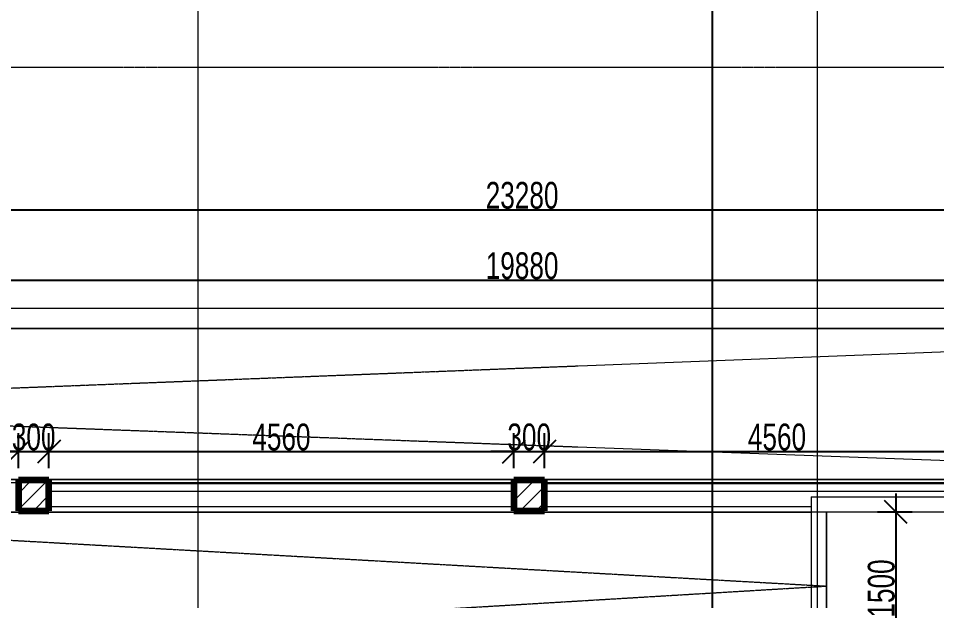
# Model space of a CAD drawing. Header units: millimetres. Extents: x -35190 to 411743, y -233114 to 23872.
# Drawn here: x 253551 to 262557, y 7412 to 13122 of the extents above; entities that cross this region are included whole.
import ezdxf

# ---------------------------------------------------------------- set-up
doc = ezdxf.new("R2010")
doc.units = ezdxf.units.MM
doc.linetypes.add('Dash', pattern=[6.35, 3.175, -3.175])
doc.linetypes.add('Grid Line', pattern=[22.225, 12.7, -3.175, 3.175, -3.175])
for name, color, linetype, lineweight in [('A-ANNO-DIMS', 211, 'Continuous', 9), ('A-DETL-HDLN', 90, 'Dash', 18), ('A-DETL-THIN', 151, 'Continuous', 18), ('A-FLOR-HRAL', 11, 'Continuous', 18), ('A-WALL', 113, 'Continuous', 18), ('A-WALL-PATT', 111, 'Continuous', 18), ('Q-CASE', 31, 'Continuous', 18), ('S-GRID', 1, 'Continuous', 9)]:
    doc.layers.add(name, color=color, linetype=linetype, lineweight=lineweight)
doc.styles.add('Arial_8', font='arial.ttf', dxfattribs={"width": 0.7, "height": 262.5})
doc.dimstyles.new('small_3_5mm', dxfattribs={"dimscale": 304.8, "dimtxt": 267.818092, "dimasz": 0.738189, "dimexe": 0.590551, "dimexo": 0.0625, "dimgap": 0.024606, "dimtad": 1, "dimdec": 0, "dimzin": 0, "dimdsep": 46, "dimtxsty": 'Arial_8', "dimblk1": 'OBLIQUE', "dimblk2": 'OBLIQUE', "dimsah": 1, "dimcen": 0.09, "dimdle": 0.590551, "dimazin": 0, "dimtfac": 1, "dimtdec": 4, "dimtix": 1, "dimtmove": 0, "dimatfit": 3, "dimfxl": 0.590551, "dimfxlon": 1, "dimtvp": 1, "dimtolj": 1, "dimtzin": 0, "dimarcsym": 2})
pattern_1 = [(45, (247326.97, -1578.69), (-79.5495, 79.5495), [])]

# ---------------------------------------------------------------- blocks, each defined once
blk = doc.blocks.new('Top Rail Type - Top Rail_Internal_-623587-SECOND FLOOR')
at = {"layer": 'A-FLOR-HRAL'}
for p, q in [((21103.9, 10179.7), (1223.9, 10179.7)), ((6523.9, 10139.7), (11083.9, 10139.7)), ((11383.9, 10139.7), (15943.9, 10139.7))]:
    blk.add_line(p, q, dxfattribs=at)
blk = doc.blocks.new('Top Rail Type - Top Rail_Internal_-V25-SECOND FLOOR')
at = {"layer": 'A-FLOR-HRAL'}
for p, q in [((1223.9, 10179.7), (21103.9, 10179.7)), ((6523.9, 10139.7), (11083.9, 10139.7)), ((11383.9, 10139.7), (15943.9, 10139.7))]:
    blk.add_line(p, q, dxfattribs=at)
blk = doc.blocks.new('Top Rail Type - Top Rail_Internal_-623928-SECOND FLOOR')
at = {"layer": 'A-FLOR-HRAL'}
for p, q in [((21103.9, 10179.7), (1223.9, 10179.7)), ((6523.9, 10139.7), (11083.9, 10139.7)), ((11383.9, 10139.7), (15943.9, 10139.7))]:
    blk.add_line(p, q, dxfattribs=at)
blk = doc.blocks.new('Top Rail Type - Top Rail_Internal_-V27-SECOND FLOOR')
at = {"layer": 'A-FLOR-HRAL'}
for p, q in [((1223.9, 10179.7), (21103.9, 10179.7)), ((6523.9, 10139.7), (11083.9, 10139.7)), ((11383.9, 10139.7), (15943.9, 10139.7))]:
    blk.add_line(p, q, dxfattribs=at)
blk = doc.blocks.new('Casework 2 - Casework 2-644764-SECOND FLOOR')
at = {"layer": 'Q-CASE'}
for p, q in [((1174, 11859.7), (21055, 11859.7)), ((21055, 11659.7), (1174, 11659.7)), ((11083.9, 10060.2), (6523.9, 10060.2)), ((15943.9, 10060.2), (11383.9, 10060.2)), ((13998.9, 10009.7), (15943.9, 10009.7)), ((13998.9, 10009.7), (13998.9, 8359.7)), ((11083.9, 9910.9), (6523.9, 9910.9)), ((13998.9, 9910.9), (11383.9, 9910.9)), ((1523.9, 9859.7), (13998.9, 9859.7)), ((16019.6, 9859.7), (14148.9, 9859.7)), ((14148.9, 8359.7), (14148.9, 9859.7))]:
    blk.add_line(p, q, dxfattribs=at)
blk = doc.blocks.new('_Oblique')
at = {"color": 0, "linetype": 'ByBlock', "lineweight": -2}
blk.add_line((-0.5, -0.5), (0.5, 0.5), dxfattribs=at)
blk = doc.blocks.new('*D5368')
at = {"layer": 'A-ANNO-DIMS', "color": 0, "lineweight": -2, "transparency": 16777216}
for p, q in [((262156.2, 8461), (262156.2, 6601)), ((262317.1, 8281), (261976.2, 8281)), ((261995.2, 6781), (262336.2, 6781))]:
    blk.add_line(p, q, dxfattribs=at)
at = {"layer": 'Defpoints', "color": 0, "transparency": 16777216}
for p in [(262336.2, 8281), (261976.2, 6781), (262156.2, 6781)]:
    blk.add_point(p, dxfattribs=at)
at = {"layer": 'A-ANNO-DIMS', "color": 0, "lineweight": -2, "transparency": 16777216, "xscale": 224.9999999999999, "yscale": 224.9999999999999, "zscale": 224.9999999999999}
for p, rotation in [((262156.2, 8281), 90), ((262156.2, 6781), 270)]:
    blk.add_blockref('_Oblique', p, dxfattribs=dict(at, rotation=rotation))
at = {"layer": 'A-ANNO-DIMS', "color": 0, "transparency": 16777216, "insert": (262014.7, 7531), "char_height": 262.5, "width": 672.429, "attachment_point": 5, "rotation": 90, "style": 'Arial_8'}
blk.add_mtext('\\A1;1500', dxfattribs=at)
blk = doc.blocks.new('*D5602')
at = {"layer": 'A-ANNO-DIMS', "color": 0, "lineweight": -2, "transparency": 16777216}
for p, q in [((248550.9, 10392.2), (248550.9, 10733.2)), ((268430.9, 10392.2), (268430.9, 10733.2)), ((248370.9, 10553.2), (268610.9, 10553.2))]:
    blk.add_line(p, q, dxfattribs=at)
at = {"layer": 'Defpoints', "color": 0, "transparency": 16777216}
for p in [(268430.9, 10553.2), (248550.9, 10373.2), (268430.9, 10373.2)]:
    blk.add_point(p, dxfattribs=at)
at = {"layer": 'A-ANNO-DIMS', "color": 0, "lineweight": -2, "transparency": 16777216, "xscale": 224.9999999999999, "yscale": 224.9999999999999, "zscale": 224.9999999999999, "rotation": 180}
blk.add_blockref('_Oblique', (248550.9, 10553.2), dxfattribs=at)
at = {"layer": 'A-ANNO-DIMS', "color": 0, "lineweight": -2, "transparency": 16777216, "xscale": 224.9999999999999, "yscale": 224.9999999999999, "zscale": 224.9999999999999}
blk.add_blockref('_Oblique', (268430.9, 10553.2), dxfattribs=at)
at = {"layer": 'A-ANNO-DIMS', "color": 0, "transparency": 16777216, "insert": (258490.9, 10694.7), "char_height": 262.5, "width": 840.537, "attachment_point": 5, "style": 'Arial_8'}
blk.add_mtext('\\A1;19880', dxfattribs=at)
blk = doc.blocks.new('*D5605')
at = {"layer": 'A-ANNO-DIMS', "color": 0, "lineweight": -2, "transparency": 16777216}
for p, q in [((246850.9, 11082.2), (246850.9, 11423.2)), ((270130.9, 11082.2), (270130.9, 11423.2)), ((246670.9, 11243.2), (270310.9, 11243.2))]:
    blk.add_line(p, q, dxfattribs=at)
at = {"layer": 'Defpoints', "color": 0, "transparency": 16777216}
for p in [(270130.9, 11243.2), (246850.9, 11063.2), (270130.9, 11063.2)]:
    blk.add_point(p, dxfattribs=at)
at = {"layer": 'A-ANNO-DIMS', "color": 0, "lineweight": -2, "transparency": 16777216, "xscale": 224.9999999999999, "yscale": 224.9999999999999, "zscale": 224.9999999999999, "rotation": 180}
blk.add_blockref('_Oblique', (246850.9, 11243.2), dxfattribs=at)
at = {"layer": 'A-ANNO-DIMS', "color": 0, "lineweight": -2, "transparency": 16777216, "xscale": 224.9999999999999, "yscale": 224.9999999999999, "zscale": 224.9999999999999}
blk.add_blockref('_Oblique', (270130.9, 11243.2), dxfattribs=at)
at = {"layer": 'A-ANNO-DIMS', "color": 0, "transparency": 16777216, "insert": (258490.9, 11384.8), "char_height": 262.5, "width": 840.537, "attachment_point": 5, "style": 'Arial_8'}
blk.add_mtext('\\A1;23280', dxfattribs=at)
blk = doc.blocks.new('*D5617')
at = {"layer": 'A-ANNO-DIMS', "color": 0, "lineweight": -2, "transparency": 16777216}
for p, q in [((248850.9, 8712.6), (248850.9, 9053.6)), ((253550.9, 8712.6), (253550.9, 9053.6)), ((248670.9, 8873.6), (253730.9, 8873.6))]:
    blk.add_line(p, q, dxfattribs=at)
at = {"layer": 'Defpoints', "color": 0, "transparency": 16777216}
for p in [(253550.9, 8873.6), (248850.9, 8693.6), (253550.9, 8693.6)]:
    blk.add_point(p, dxfattribs=at)
at = {"layer": 'A-ANNO-DIMS', "color": 0, "lineweight": -2, "transparency": 16777216, "xscale": 224.9999999999999, "yscale": 224.9999999999999, "zscale": 224.9999999999999, "rotation": 180}
blk.add_blockref('_Oblique', (248850.9, 8873.6), dxfattribs=at)
at = {"layer": 'A-ANNO-DIMS', "color": 0, "lineweight": -2, "transparency": 16777216, "xscale": 224.9999999999999, "yscale": 224.9999999999999, "zscale": 224.9999999999999}
blk.add_blockref('_Oblique', (253550.9, 8873.6), dxfattribs=at)
at = {"layer": 'A-ANNO-DIMS', "color": 0, "transparency": 16777216, "insert": (251200.9, 9015.1), "char_height": 262.5, "width": 672.429, "attachment_point": 5, "style": 'Arial_8'}
blk.add_mtext('\\A1;4700', dxfattribs=at)
blk = doc.blocks.new('*D5618')
at = {"layer": 'A-ANNO-DIMS', "color": 0, "lineweight": -2, "transparency": 16777216}
for p, q in [((253550.9, 8712.6), (253550.9, 9053.6)), ((253850.9, 8712.6), (253850.9, 9053.6)), ((253550.9, 8873.6), (253325.9, 8873.6)), ((253550.9, 8873.6), (253850.9, 8873.6)), ((253850.9, 8873.6), (254075.9, 8873.6))]:
    blk.add_line(p, q, dxfattribs=at)
at = {"layer": 'Defpoints', "color": 0, "transparency": 16777216}
for p in [(253850.9, 8873.6), (253550.9, 8693.6), (253850.9, 8693.6)]:
    blk.add_point(p, dxfattribs=at)
at = {"layer": 'A-ANNO-DIMS', "color": 0, "lineweight": -2, "transparency": 16777216, "xscale": 224.9999999999999, "yscale": 224.9999999999999, "zscale": 224.9999999999999}
blk.add_blockref('_Oblique', (253550.9, 8873.6), dxfattribs=at)
at = {"layer": 'A-ANNO-DIMS', "color": 0, "lineweight": -2, "transparency": 16777216, "xscale": 224.9999999999999, "yscale": 224.9999999999999, "zscale": 224.9999999999999, "rotation": 180}
blk.add_blockref('_Oblique', (253850.9, 8873.6), dxfattribs=at)
at = {"layer": 'A-ANNO-DIMS', "color": 0, "transparency": 16777216, "insert": (253700.9, 9015.2), "char_height": 262.5, "width": 504.322, "attachment_point": 5, "style": 'Arial_8'}
blk.add_mtext('\\A1;300', dxfattribs=at)
blk = doc.blocks.new('*D5619')
at = {"layer": 'A-ANNO-DIMS', "color": 0, "lineweight": -2, "transparency": 16777216}
for p, q in [((253850.9, 8712.6), (253850.9, 9053.6)), ((258410.9, 8712.6), (258410.9, 9053.6)), ((253670.9, 8873.6), (258590.9, 8873.6))]:
    blk.add_line(p, q, dxfattribs=at)
at = {"layer": 'Defpoints', "color": 0, "transparency": 16777216}
for p in [(258410.9, 8873.6), (253850.9, 8693.6), (258410.9, 8693.6)]:
    blk.add_point(p, dxfattribs=at)
at = {"layer": 'A-ANNO-DIMS', "color": 0, "lineweight": -2, "transparency": 16777216, "xscale": 224.9999999999999, "yscale": 224.9999999999999, "zscale": 224.9999999999999, "rotation": 180}
blk.add_blockref('_Oblique', (253850.9, 8873.6), dxfattribs=at)
at = {"layer": 'A-ANNO-DIMS', "color": 0, "lineweight": -2, "transparency": 16777216, "xscale": 224.9999999999999, "yscale": 224.9999999999999, "zscale": 224.9999999999999}
blk.add_blockref('_Oblique', (258410.9, 8873.6), dxfattribs=at)
at = {"layer": 'A-ANNO-DIMS', "color": 0, "transparency": 16777216, "insert": (256130.9, 9015.1), "char_height": 262.5, "width": 672.429, "attachment_point": 5, "style": 'Arial_8'}
blk.add_mtext('\\A1;4560', dxfattribs=at)
blk = doc.blocks.new('*D5620')
at = {"layer": 'A-ANNO-DIMS', "color": 0, "lineweight": -2, "transparency": 16777216}
for p, q in [((258410.9, 8712.6), (258410.9, 9053.6)), ((258710.9, 8712.6), (258710.9, 9053.6)), ((258410.9, 8873.6), (258185.9, 8873.6)), ((258410.9, 8873.6), (258710.9, 8873.6)), ((258710.9, 8873.6), (258935.9, 8873.6))]:
    blk.add_line(p, q, dxfattribs=at)
at = {"layer": 'Defpoints', "color": 0, "transparency": 16777216}
for p in [(258710.9, 8873.6), (258410.9, 8693.6), (258710.9, 8693.6)]:
    blk.add_point(p, dxfattribs=at)
at = {"layer": 'A-ANNO-DIMS', "color": 0, "lineweight": -2, "transparency": 16777216, "xscale": 224.9999999999999, "yscale": 224.9999999999999, "zscale": 224.9999999999999}
blk.add_blockref('_Oblique', (258410.9, 8873.6), dxfattribs=at)
at = {"layer": 'A-ANNO-DIMS', "color": 0, "lineweight": -2, "transparency": 16777216, "xscale": 224.9999999999999, "yscale": 224.9999999999999, "zscale": 224.9999999999999, "rotation": 180}
blk.add_blockref('_Oblique', (258710.9, 8873.6), dxfattribs=at)
at = {"layer": 'A-ANNO-DIMS', "color": 0, "transparency": 16777216, "insert": (258560.9, 9015.2), "char_height": 262.5, "width": 504.322, "attachment_point": 5, "style": 'Arial_8'}
blk.add_mtext('\\A1;300', dxfattribs=at)
blk = doc.blocks.new('*D5621')
at = {"layer": 'A-ANNO-DIMS', "color": 0, "lineweight": -2, "transparency": 16777216}
for p, q in [((258710.9, 8712.6), (258710.9, 9053.6)), ((263270.9, 8712.6), (263270.9, 9053.6)), ((258530.9, 8873.6), (263450.9, 8873.6))]:
    blk.add_line(p, q, dxfattribs=at)
at = {"layer": 'Defpoints', "color": 0, "transparency": 16777216}
for p in [(263270.9, 8873.6), (258710.9, 8693.6), (263270.9, 8693.6)]:
    blk.add_point(p, dxfattribs=at)
at = {"layer": 'A-ANNO-DIMS', "color": 0, "lineweight": -2, "transparency": 16777216, "xscale": 224.9999999999999, "yscale": 224.9999999999999, "zscale": 224.9999999999999, "rotation": 180}
blk.add_blockref('_Oblique', (258710.9, 8873.6), dxfattribs=at)
at = {"layer": 'A-ANNO-DIMS', "color": 0, "lineweight": -2, "transparency": 16777216, "xscale": 224.9999999999999, "yscale": 224.9999999999999, "zscale": 224.9999999999999}
blk.add_blockref('_Oblique', (263270.9, 8873.6), dxfattribs=at)
at = {"layer": 'A-ANNO-DIMS', "color": 0, "transparency": 16777216, "insert": (260990.9, 9015.1), "char_height": 262.5, "width": 672.429, "attachment_point": 5, "style": 'Arial_8'}
blk.add_mtext('\\A1;4560', dxfattribs=at)

msp = doc.modelspace()

# ---------------------------------------------------------------- hatches: boundary and pattern name
at = {"layer": 'A-WALL-PATT'}
h = msp.add_hatch(dxfattribs=at)
h.set_pattern_fill('FP_1', color=256, style=0, pattern_type=2)
h.set_pattern_definition(pattern_1)
h.paths.add_polyline_path([(253814.7, 8292.9), (253850.9, 8292.9), (253850.9, 8592.9), (253550.9, 8592.9), (253550.9, 8292.9)])
h = msp.add_hatch(dxfattribs=at)
h.set_pattern_fill('FP_1', color=256, style=0, pattern_type=2)
h.set_pattern_definition(pattern_1)
h.paths.add_polyline_path([(253814.7, 8292.9), (253850.9, 8292.9), (253850.9, 8592.9), (253550.9, 8592.9), (253550.9, 8292.9)])
h = msp.add_hatch(dxfattribs=at)
h.set_pattern_fill('FP_1', color=256, style=0, pattern_type=2)
h.set_pattern_definition(pattern_1)
h.paths.add_polyline_path([(258710.9, 8292.9), (258710.9, 8592.9), (258410.9, 8592.9), (258410.9, 8292.9), (258462.3, 8292.9)])
h = msp.add_hatch(dxfattribs=at)
h.set_pattern_fill('FP_1', color=256, style=0, pattern_type=2)
h.set_pattern_definition(pattern_1)
h.paths.add_polyline_path([(258710.9, 8292.9), (258710.9, 8592.9), (258410.9, 8592.9), (258410.9, 8292.9), (258462.3, 8292.9)])
h = msp.add_hatch(dxfattribs=at)
h.set_pattern_fill('FP_1', color=256, style=0, pattern_type=2)
h.set_pattern_definition(pattern_1)
h.paths.add_polyline_path([(258710.9, 8292.9), (258710.9, 8592.9), (258410.9, 8592.9), (258410.9, 8292.9), (258462.3, 8292.9)])

# ---------------------------------------------------------------- linework, layer by layer
msp.add_line((260355.5, 23872.4), (260355.5, -29344))
at = {"layer": 'A-DETL-HDLN'}
for p, q in [((248550.9, 9304.3), (259048, 9714.2)), ((259037.3, 8916.5), (248550.9, 9304.3)), ((248550.9, 8281), (261475.9, 7554.8)), ((248550.9, 6781), (261475.9, 7554.8))]:
    msp.add_line(p, q, dxfattribs=at)
at = {"layer": 'A-DETL-THIN'}
for p, q in [((247050.9, 10081), (269930.9, 10081)), ((259048, 9714.2), (268440.9, 10081)), ((268430.9, 8569.2), (259037.3, 8916.5)), ((248550.9, 8569.2), (268430.9, 8569.2)), ((261475.9, 8281), (248550.9, 8281)), ((261475.9, 8281), (261475.9, 6781))]:
    msp.add_line(p, q, dxfattribs=at)
at = {"layer": 'A-WALL', "lineweight": 140}
for p, q in [((253850.9, 8592.9), (253550.9, 8592.9)), ((253550.9, 8592.9), (253550.9, 8292.9)), ((253850.9, 8292.9), (253850.9, 8592.9)), ((258710.9, 8592.9), (258410.9, 8592.9)), ((258410.9, 8592.9), (258410.9, 8292.9)), ((258710.9, 8292.9), (258710.9, 8592.9)), ((253550.9, 8292.9), (253850.9, 8292.9)), ((258410.9, 8292.9), (258710.9, 8292.9))]:
    msp.add_line(p, q, dxfattribs=at)
at = {"layer": 'S-GRID', "linetype": 'Grid Line'}
for p, q in [((255313.4, -24980.3), (255313.4, 17292.4)), ((261388.4, -24980.3), (261388.4, 17292.4)), ((231291.7, 12643.5), (294398.4, 12643.5))]:
    msp.add_line(p, q, dxfattribs=at)

# ---------------------------------------------------------------- block references
at = {"layer": 'A-FLOR-HRAL'}
for name in ['Top Rail Type - Top Rail_Internal_-623587-SECOND FLOOR', 'Top Rail Type - Top Rail_Internal_-V25-SECOND FLOOR', 'Top Rail Type - Top Rail_Internal_-623928-SECOND FLOOR', 'Top Rail Type - Top Rail_Internal_-V27-SECOND FLOOR']:
    msp.add_blockref(name, (247327, -1578.7), dxfattribs=at)
at = {"layer": 'Q-CASE'}
msp.add_blockref('Casework 2 - Casework 2-644764-SECOND FLOOR', (247327, -1578.7), dxfattribs=at)

# ---------------------------------------------------------------- dimensions: what is measured, and where the dimension line sits
at = {"layer": 'A-ANNO-DIMS'}
for base, p1, p2, override, picture, middle in [((270130.9, 11243.2), (246850.9, 11063.2), (270130.9, 11063.2), {"dimpost": '<>', "dimfxl": 23280}, '*D5605', (258490.9, 11384.8)), ((268430.9, 10553.2), (248550.9, 10373.2), (268430.9, 10373.2), {"dimpost": '<>', "dimfxl": 19880}, '*D5602', (258490.9, 10694.7)), ((253550.9, 8873.6), (248850.9, 8693.6), (253550.9, 8693.6), {"dimpost": '<>', "dimfxl": 4700}, '*D5617', (251200.9, 9015.1)), ((253850.9, 8873.6), (253550.9, 8693.6), (253850.9, 8693.6), {"dimpost": '<>', "dimfxl": 300}, '*D5618', (253700.9, 9015.2)), ((258410.9, 8873.6), (253850.9, 8693.6), (258410.9, 8693.6), {"dimpost": '<>', "dimfxl": 4560}, '*D5619', (256130.9, 9015.1)), ((258710.9, 8873.6), (258410.9, 8693.6), (258710.9, 8693.6), {"dimpost": '<>', "dimfxl": 300}, '*D5620', (258560.9, 9015.2)), ((263270.9, 8873.6), (258710.9, 8693.6), (263270.9, 8693.6), {"dimpost": '<>', "dimfxl": 4560}, '*D5621', (260990.9, 9015.1))]:
    dim = msp.add_linear_dim(base=base, p1=p1, p2=p2, dimstyle='small_3_5mm', override=override, dxfattribs=at)
    dim.commit()
    dim.dimension.update_dxf_attribs({"geometry": picture, "text_midpoint": middle})
dim = msp.add_linear_dim(base=(262156.2, 6781), p1=(262336.2, 8281), p2=(261976.2, 6781), angle=90, dimstyle='small_3_5mm', override={"dimpost": '<>', "dimfxl": 1542.595216}, dxfattribs=at)
dim.commit()
dim.dimension.update_dxf_attribs({"geometry": '*D5368', "text_midpoint": (262014.7, 7531)})

doc.saveas('drawing.dxf')
